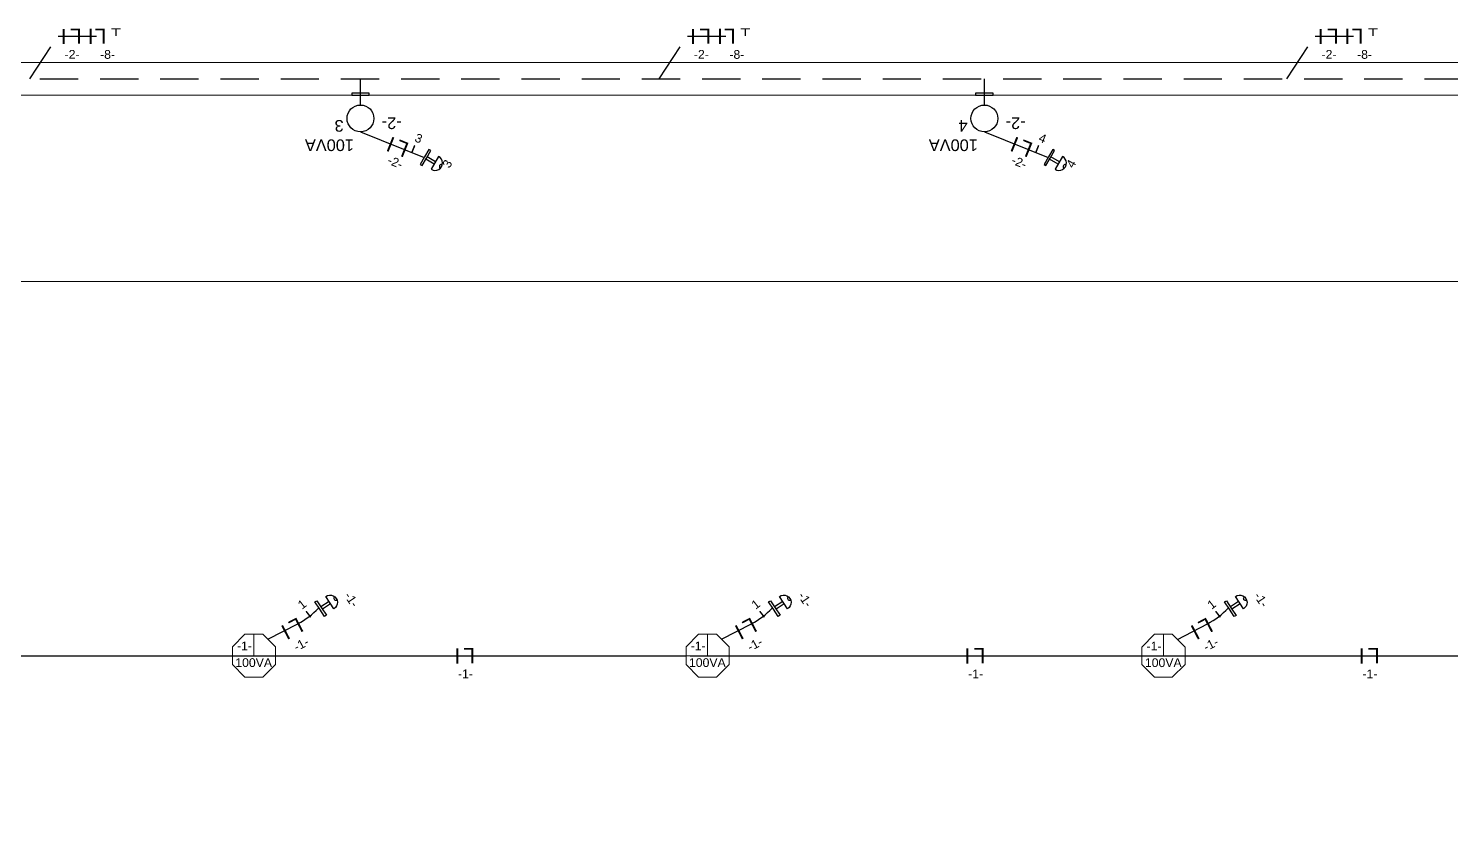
# Model space of a CAD drawing. Header units: millimetres. Extents: x 40 to 176, y -32 to 59.
# Drawn here: x 67.5 to 74, y -11.65 to -7.96 of the extents above; entities that cross this region are included whole.
import ezdxf
from ezdxf.enums import TextEntityAlignment as Align

# ---------------------------------------------------------------- set-up
doc = ezdxf.new("R2010")
doc.units = ezdxf.units.MM
doc.linetypes.add('HIDDEN', pattern=[0.375, 0.25, -0.125])
for name, color, linetype in [('1 - Circuitos', 7, 'Continuous'), ('5 - Identificadores', 7, 'Continuous'), ('7 - Eletroduto', 6, 'Continuous'), ('8 - Pontos de iluminação', 5, 'Continuous'), ('9 - Pontos de Tomadas', 240, 'Continuous')]:
    doc.layers.add(name, color=color, linetype=linetype)
doc.layers.add('4 - Edificação', color=8, linetype='Continuous', lineweight=20)
doc.styles.add('Arial0', font='arial.ttf', dxfattribs={"height": 3.14658})
doc.styles.get("Standard").update_dxf_attribs({"font": 'arial.ttf'})

# ---------------------------------------------------------------- blocks, each defined once
blk = doc.blocks.new('LAMPADA_TETO')
at = {"layer": '8 - Pontos de iluminação', "color": 5, "linetype": 'Continuous', "lineweight": 15, "true_color": 0x000005}
blk.add_lwpolyline([(0.0401, 0.0986), (-0.0412, 0.0986), (-0.0986, 0.0401), (-0.0986, -0.0395), (-0.0412, -0.098), (0.0401, -0.098), (0.0986, -0.0395), (0.0986, 0.0401)], close=True, dxfattribs=at)
for points in [[(0, 0), (0, 0.0986), (0, 0.0986)], [(0.0986, 0), (-0.0986, 0), (-0.0986, 0)]]:
    blk.add_lwpolyline(points, dxfattribs=at)
at = {"layer": '5 - Identificadores', "ltscale": 0.8, "flags": 4}
blk.add_attdef('I', (0.0233, 0.025), '', height=0.04, dxfattribs=at)
at = {"layer": '5 - Identificadores', "ltscale": 0.8}
blk.add_attdef('-N-', (-0.0775, 0.0247), '', height=0.04, dxfattribs=at)
at = {"layer": '5 - Identificadores', "ltscale": 0.8, "flags": 4}
blk.add_attdef('S-VA', text='', height=0.04, dxfattribs=at).set_placement((-0.0012, -0.0514), align=Align.CENTER)
blk = doc.blocks.new('SENSOR_DE_PRESENCA')
at = {"layer": '8 - Pontos de iluminação'}
for p, q in [((-0.006, -0.0546), (-0.006, -0.01)), ((0.006, -0.0546), (0.006, -0.01))]:
    blk.add_line(p, q, dxfattribs=at)
blk.add_lwpolyline([(0.04, -0.01), (0.04, 0), (0, 0), (-0.04, 0), (-0.04, -0.01), (0, -0.01)], close=True, dxfattribs=at)
blk.add_lwpolyline([(0.0336, -0.0546), (-0.0336, -0.0546, 1.045949)], format="xyb", close=True, dxfattribs=at)
blk.add_arc((0, -0.0897), 0.01, 8.55438, 171.44562, dxfattribs=at)
at = {"layer": '5 - Identificadores', "ltscale": 0.8}
blk.add_attdef('-1-', (0.009, -0.1258), '', height=0.04, dxfattribs=at)
blk = doc.blocks.new('CIRCUITO_LAMPADA')
at = {"layer": '1 - Circuitos', "color": 1}
blk.add_attdef('I', (-0.0831, -0.0365), '', height=0.07, dxfattribs=at)
at = {"layer": '1 - Circuitos', "color": 5}
blk.add_attdef('L', (0.0125, 0.035), '', height=0.07, rotation=180, dxfattribs=at)
at = {"layer": '5 - Identificadores', "ltscale": 0.8}
blk.add_attdef('-N-', (-0.066, -0.103), '', height=0.04, dxfattribs=at)
blk = doc.blocks.new('ARANDELA')
at = {"layer": '8 - Pontos de iluminação'}
for p, q in [((0, 0), (-0.04, 0)), ((-0.04, 0), (-0.04, -0.01)), ((0, 0.0446), (0, 0)), ((0.04, 0), (0, 0)), ((0.04, -0.01), (0.04, 0)), ((-0.04, -0.01), (0, -0.01)), ((0, -0.01), (0.04, -0.01))]:
    blk.add_line(p, q, dxfattribs=at)
blk.add_circle((0, 0.1059), 0.0614, dxfattribs=at)
at = {"layer": '5 - Identificadores', "color": 7, "style": 'Arial0', "flags": 4}
for tag, p in [('S', (0.0301, 0.2014)), ('-N-', (-0.1882, 0.1009)), ('R', (0.0769, 0.113))]:
    blk.add_attdef(tag, p, '', height=0.0534, dxfattribs=at)
blk = doc.blocks.new('CIRCUITO_SENSOR')
at = {"layer": '1 - Circuitos', "color": 1}
blk.add_attdef('I', (-0.0834, -0.0365), '', height=0.07, dxfattribs=at)
at = {"layer": '1 - Circuitos', "color": 5}
blk.add_attdef('L', (0.0121, 0.035), '', height=0.07, rotation=180, dxfattribs=at)
at = {"layer": '1 - Circuitos', "color": 3, "width": 1.5}
blk.add_attdef('I', (0.0245, 0.0004), '', height=0.035, dxfattribs=at)
at = {"layer": '5 - Identificadores', "ltscale": 0.8}
for tag, p in [('R', (0.024, 0.0518)), ('-N-', (-0.0534, -0.0891))]:
    blk.add_attdef(tag, p, '', height=0.04, dxfattribs=at)
blk = doc.blocks.new('CIRCUITO_TOMADA')
at = {"layer": '1 - Circuitos', "color": 1}
blk.add_attdef('I', (-0.074, -0.0364), '', height=0.07, dxfattribs=at)
at = {"layer": '1 - Circuitos', "color": 5}
blk.add_attdef('L', (0.0122, 0.035), '', height=0.07, rotation=180, dxfattribs=at)
at = {"layer": '1 - Circuitos', "color": 7, "width": 1.5}
blk.add_attdef('T', (0.0337, 0.0003), '', height=0.035, dxfattribs=at)
at = {"layer": '5 - Identificadores', "ltscale": 0.8}
blk.add_attdef('-N-', (-0.0167, -0.1035), '', height=0.04, dxfattribs=at)

msp = doc.modelspace()

# ---------------------------------------------------------------- linework, layer by layer
at = {"layer": '4 - Edificação', "color": 252}
msp.add_line((80.4208, -8.2677), (60.4708, -8.2677), dxfattribs=at)
at = {"layer": '4 - Edificação'}
msp.add_line((60.4708, -9.1177), (80.4208, -9.1177), dxfattribs=at)
at = {"layer": '4 - Edificação', "color": 252}
msp.add_lwpolyline([(53.5708, -16.1177), (80.5708, -16.1177), (80.5708, -8.1177), (53.5708, -8.1177)], close=True, dxfattribs=at)
at = {"layer": '7 - Eletroduto', "linetype": 'HIDDEN', "ltscale": 0.7}
for p, q in [((67.5097, -8.1927), (67.6394, -7.9975)), ((67.6394, -7.9975), (67.9141, -7.9975)), ((70.3845, -8.1927), (70.5141, -7.9975)), ((70.5141, -7.9975), (70.7888, -7.9975)), ((73.2517, -8.1927), (73.3813, -7.9975)), ((73.3813, -7.9975), (73.6561, -7.9975)), ((58.2062, -8.1927), (77.5708, -8.1927)), ((69.0208, -8.2677), (69.0208, -8.1927)), ((71.8708, -8.2677), (71.8708, -8.1927))]:
    msp.add_line(p, q, dxfattribs=at)
at = {"layer": '7 - Eletroduto'}
for points in [[(66.5273, -10.8284), (70.5079, -10.8281)], [(70.5273, -10.8284), (74.3145, -10.8284)]]:
    msp.add_lwpolyline(points, dxfattribs=at)
at = {"layer": '8 - Pontos de iluminação'}
for points in [[(68.5978, -10.7534), (68.7344, -10.6821, 0.082035), (68.8295, -10.6105, -0.114062)], [(70.6702, -10.7534), (70.8068, -10.6821, 0.082035), (70.9019, -10.6105, -0.114062)], [(72.7529, -10.7536), (72.8895, -10.6823, 0.082035), (72.9846, -10.6107, -0.114062)]]:
    msp.add_lwpolyline(points, format="xyb", dxfattribs=at)
at = {"layer": '9 - Pontos de Tomadas', "color": 142}
for p, q in [((69.0208, -8.435), (69.3117, -8.5516)), ((71.8708, -8.435), (72.1617, -8.5516))]:
    msp.add_line(p, q, dxfattribs=at)

# ---------------------------------------------------------------- block references
at = {"layer": '8 - Pontos de iluminação', "color": 142}
ref = msp.add_blockref('LAMPADA_TETO', (68.5341, -10.8284), dxfattribs=at)
ref.add_attrib('-N-', '-1-', (68.4566, -10.8037), dxfattribs={"layer": '5 - Identificadores', "ltscale": 0.8, "height": 0.04})
ref.add_attrib('S-VA', '100VA', dxfattribs={"layer": '5 - Identificadores', "ltscale": 0.8, "height": 0.04}).set_placement((68.5328, -10.8798), align=Align.CENTER)
ref = msp.add_blockref('LAMPADA_TETO', (70.6065, -10.8284), dxfattribs=at)
ref.add_attrib('-N-', '-1-', (70.529, -10.8037), dxfattribs={"layer": '5 - Identificadores', "ltscale": 0.8, "height": 0.04})
ref.add_attrib('S-VA', '100VA', dxfattribs={"layer": '5 - Identificadores', "ltscale": 0.8, "height": 0.04}).set_placement((70.6052, -10.8798), align=Align.CENTER)
ref = msp.add_blockref('LAMPADA_TETO', (72.6892, -10.8287), dxfattribs=at)
ref.add_attrib('-N-', '-1-', (72.6117, -10.804), dxfattribs={"layer": '5 - Identificadores', "ltscale": 0.8, "height": 0.04})
ref.add_attrib('S-VA', '100VA', dxfattribs={"layer": '5 - Identificadores', "ltscale": 0.8, "height": 0.04}).set_placement((72.6879, -10.8801), align=Align.CENTER)
at = {"layer": '9 - Pontos de Tomadas', "color": 142}
for name, p, values in [('CIRCUITO_LAMPADA', (67.735, -7.9975), {'-N-': '-2-', 'L': 'L', 'I': 'I'}), ('CIRCUITO_TOMADA', (67.8479, -7.9975), {'T': 'T', '-N-': '-8-', 'L': 'L', 'I': 'I'}), ('CIRCUITO_LAMPADA', (70.6097, -7.9975), {'-N-': '-2-', 'L': 'L', 'I': 'I'}), ('CIRCUITO_TOMADA', (70.7227, -7.9975), {'T': 'T', '-N-': '-8-', 'L': 'L', 'I': 'I'}), ('CIRCUITO_LAMPADA', (73.4769, -7.9975), {'-N-': '-2-', 'L': 'L', 'I': 'I'}), ('CIRCUITO_TOMADA', (73.5899, -7.9975), {'T': 'T', '-N-': '-8-', 'L': 'L', 'I': 'I'}), ('CIRCUITO_LAMPADA', (71.8629, -10.8284), {'-N-': '-1-', 'L': 'L', 'I': 'I'})]:
    msp.add_blockref(name, p, dxfattribs=at).add_auto_attribs(values)
ref = msp.add_blockref('ARANDELA', (69.0208, -8.2677), dxfattribs=dict(at, rotation=180))
ref.add_attrib('S', '100VA', (68.9908, -8.469), dxfattribs={"layer": '5 - Identificadores', "color": 7, "height": 0.05338, "rotation": 180, "style": 'Arial0'})
ref.add_attrib('-N-', '-2-', (69.209, -8.3686), dxfattribs={"layer": '5 - Identificadores', "color": 7, "height": 0.05338, "rotation": 180, "style": 'Arial0'})
ref.add_attrib('R', '3', (68.9439, -8.3806), dxfattribs={"layer": '5 - Identificadores', "color": 7, "height": 0.0534, "rotation": 180, "style": 'Arial0'})
ref = msp.add_blockref('ARANDELA', (71.8708, -8.2677), dxfattribs=dict(at, rotation=180))
ref.add_attrib('S', '100VA', (71.8408, -8.469), dxfattribs={"layer": '5 - Identificadores', "color": 7, "height": 0.05338, "rotation": 180, "style": 'Arial0'})
ref.add_attrib('-N-', '-2-', (72.059, -8.3686), dxfattribs={"layer": '5 - Identificadores', "color": 7, "height": 0.05338, "rotation": 180, "style": 'Arial0'})
ref.add_attrib('R', '4', (71.7939, -8.3806), dxfattribs={"layer": '5 - Identificadores', "color": 7, "height": 0.0534, "rotation": 180, "style": 'Arial0'})
ref = msp.add_blockref('CIRCUITO_SENSOR', (69.2233, -8.5162), dxfattribs=dict(at, rotation=338.1516625493459))
ref.add_attrib('R', '3', (69.2648, -8.477), dxfattribs={"layer": '5 - Identificadores', "ltscale": 0.8, "height": 0.04, "rotation": 338.15166})
ref.add_attrib('I', 'I', (69.2462, -8.525), dxfattribs={"layer": '1 - Circuitos', "color": 3, "height": 0.035, "rotation": 338.15166, "width": 1.5})
ref.add_attrib('I', 'I', (69.1324, -8.519), dxfattribs={"layer": '1 - Circuitos', "color": 1, "height": 0.07, "rotation": 338.15166})
ref.add_attrib('L', 'L', (69.2476, -8.4882), dxfattribs={"layer": '1 - Circuitos', "color": 5, "height": 0.07, "rotation": 158.15166})
ref.add_attrib('-N-', '-2-', (69.1406, -8.579), dxfattribs={"layer": '5 - Identificadores', "ltscale": 0.8, "height": 0.04, "rotation": 338.15166})
ref = msp.add_blockref('CIRCUITO_SENSOR', (72.0733, -8.5162), dxfattribs=dict(at, rotation=338.1516625493459))
ref.add_attrib('R', '4', (72.1148, -8.477), dxfattribs={"layer": '5 - Identificadores', "ltscale": 0.8, "height": 0.04, "rotation": 338.15166})
ref.add_attrib('I', 'I', (72.0962, -8.525), dxfattribs={"layer": '1 - Circuitos', "color": 3, "height": 0.035, "rotation": 338.15166, "width": 1.5})
ref.add_attrib('I', 'I', (71.9824, -8.519), dxfattribs={"layer": '1 - Circuitos', "color": 1, "height": 0.07, "rotation": 338.15166})
ref.add_attrib('L', 'L', (72.0976, -8.4882), dxfattribs={"layer": '1 - Circuitos', "color": 5, "height": 0.07, "rotation": 158.15166})
ref.add_attrib('-N-', '-2-', (71.9906, -8.579), dxfattribs={"layer": '5 - Identificadores', "ltscale": 0.8, "height": 0.04, "rotation": 338.15166})
for name, p, rotation, values in [('SENSOR_DE_PRESENCA', (69.3131, -8.5493), 60.27369562504459, {'-1-': '3'}), ('SENSOR_DE_PRESENCA', (72.1631, -8.5493), 60.27369562504459, {'-1-': '4'}), ('CIRCUITO_LAMPADA', (68.7397, -10.6873), 27.56907309342951, {'-N-': '-1-', 'L': 'L', 'I': 'I'}), ('CIRCUITO_LAMPADA', (70.8121, -10.6873), 27.56907309342951, {'-N-': '-1-', 'L': 'L', 'I': 'I'}), ('CIRCUITO_LAMPADA', (72.8948, -10.6876), 27.56907309342951, {'-N-': '-1-', 'L': 'L', 'I': 'I'}), ('CIRCUITO_LAMPADA', (69.532, -10.8282), 0.004008162561624901, {'-N-': '-1-', 'L': 'L', 'I': 'I'}), ('CIRCUITO_LAMPADA', (73.6639, -10.8284), 359.9962646420728, {'-N-': '-1-', 'L': 'L', 'I': 'I'})]:
    msp.add_blockref(name, p, dxfattribs=dict(at, rotation=rotation)).add_auto_attribs(values)
ref = msp.add_blockref('SENSOR_DE_PRESENCA', (68.8349, -10.6157), dxfattribs=dict(at, xscale=-1, rotation=123.3137945393119))
ref.add_attrib('-1-', '-1-', (68.9449, -10.5541), dxfattribs={"layer": '5 - Identificadores', "ltscale": 0.8, "height": 0.04, "rotation": 303.31379})
ref = msp.add_blockref('SENSOR_DE_PRESENCA', (70.9073, -10.6157), dxfattribs=dict(at, xscale=-1, rotation=123.3137945393119))
ref.add_attrib('-1-', '-1-', (71.0173, -10.5541), dxfattribs={"layer": '5 - Identificadores', "ltscale": 0.8, "height": 0.04, "rotation": 303.31379})
ref = msp.add_blockref('SENSOR_DE_PRESENCA', (72.99, -10.616), dxfattribs=dict(at, xscale=-1, rotation=123.3137945393119))
ref.add_attrib('-1-', '-1-', (73.1, -10.5544), dxfattribs={"layer": '5 - Identificadores', "ltscale": 0.8, "height": 0.04, "rotation": 303.31379})

# ---------------------------------------------------------------- texts
at = {"layer": '1 - Circuitos', "color": 3, "width": 1.5}
for p in [(68.7855, -10.6589), (70.8579, -10.6589), (72.9406, -10.6592)]:
    msp.add_attdef('I', p, 'I', height=0.035, rotation=37.65577, dxfattribs=at)
at = {"layer": '5 - Identificadores', "ltscale": 0.8}
for p in [(68.7536, -10.6186), (70.826, -10.6186), (72.9087, -10.6189)]:
    msp.add_attdef('1', p, '2', height=0.04, rotation=37.65577, dxfattribs=at)

doc.saveas('drawing.dxf')
